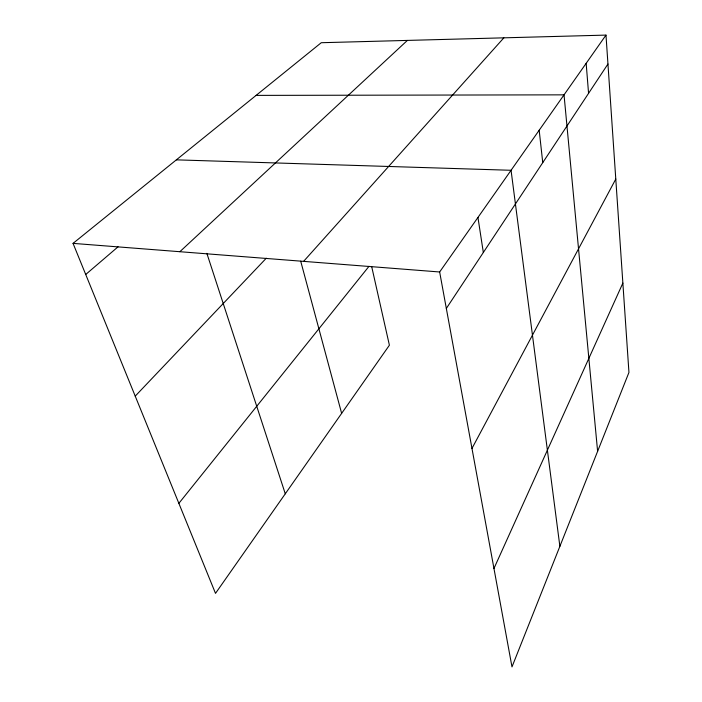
<?xml version="1.0" encoding="UTF-8"?>
<svg xmlns="http://www.w3.org/2000/svg" width="702" height="702" viewBox="0 0 702 702"><rect width="100%" height="100%" fill="white"/><g stroke="black" fill="none" stroke-linecap="round" stroke-linejoin="round"><path stroke-width="1.05" d="M493.954 568.471L622.867 283.09M471.972 448.446L615.786 179.054M446.332 308.459L607.95 64.022M605.984 35.1L628.948 372.437L511.986 666.9L439.654 271.981L605.984 35.1L321.253 42.717L73.052 243.375L215.505 593.365L389.399 345.217L371.753 266.909M178.861 503.343L369.024 266.295M303.606 261.363L503.852 37.838M135.223 396.13L266.286 258.213M179.852 251.711L407.388 40.418M85.714 274.491L118.05 246.823M256.116 95.384L564.031 94.849L597.613 451.342M176.36 159.854L511.056 170.288L559.871 546.349M73.052 243.375L439.654 271.981M206.862 253.352L285.275 493.796M300.71 261.205L341.637 413.364M477.948 217.445L483.336 252.501M539.18 130.247L542.751 162.627M586.161 63.338L588.566 93.348"/></g></svg>
